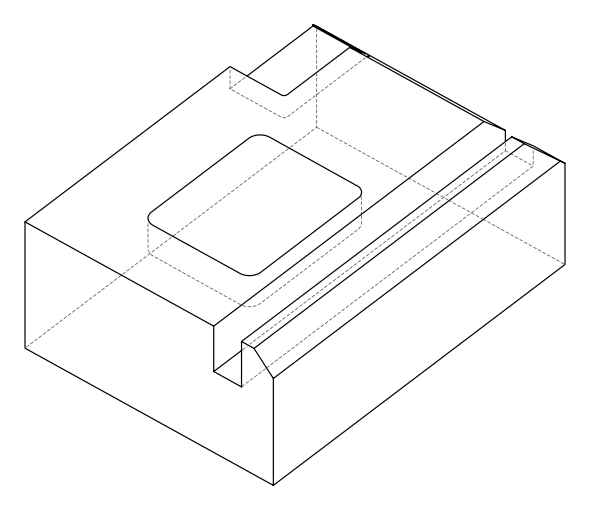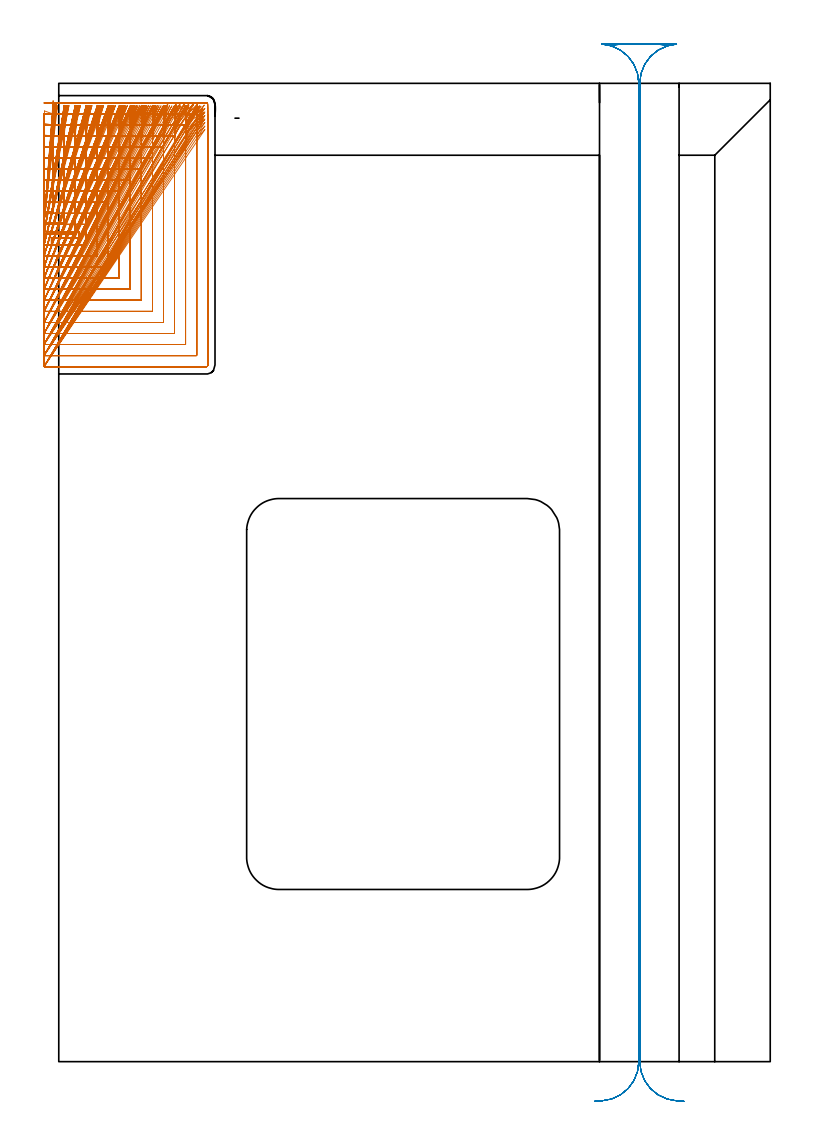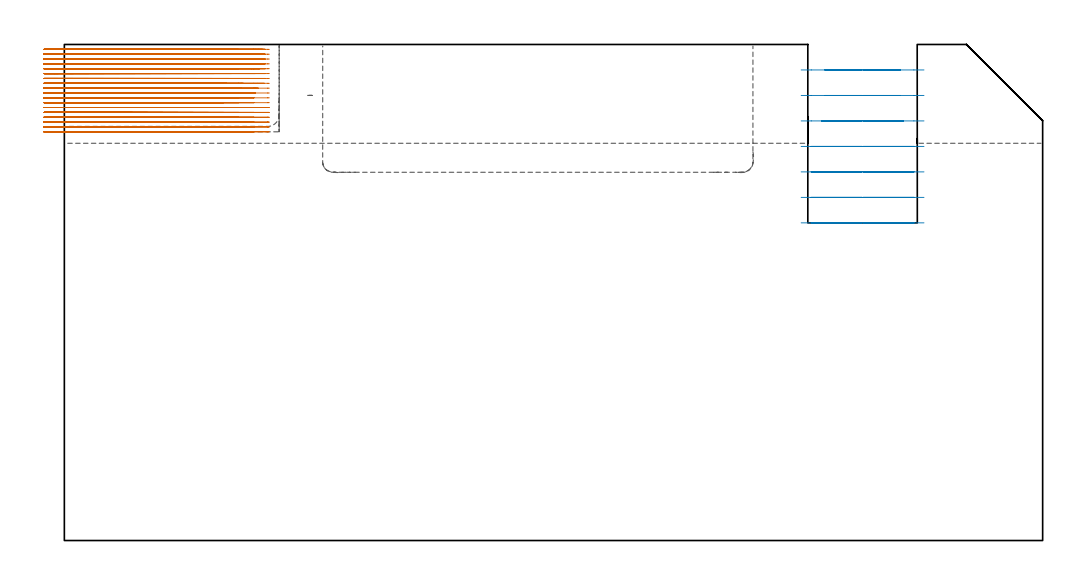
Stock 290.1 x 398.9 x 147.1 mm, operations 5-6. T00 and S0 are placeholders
(PLAN: 6 operations, 3 tool changes, 181.4 min)
(1 AREA_MILL | FG_CHAMFER_SURFACE | UGT0205_001 | 15.16 min | 91322 mm3)
(2 AREA_MILL_1 | FG_CHAMFER_SURFACE_1 | UGT0205_001 | 24.84 min | 101003 mm3)
(3 AREA_MILL_2 | FG_CHAMFER_SURFACE_2 | UGT0205_001 | 2.84 min | 14943 mm3)
(4 MILL_RECTANGULAR_POCKET | POCKET_RECTANGULAR_STRAIGHT | NXT0201_007 | Follow Part, ap 6.25, ae 75% | 18.51 min | 763879 mm3)
(5 MILL_SLOT | SLOT_PARTIAL_RECTANGULAR | NXT0201_008 | Follow Part, ap 1.5, ae 75% | 107.02 min | 175454 mm3)
(6 MILL_RECTANGULAR_SLOT | SLOT_RECTANGULAR | UGT0201_004 | Follow Part, ap 8, ae 75% | 13.06 min | 676463 mm3)
(TOOL UGT0205_001 | Chamfer Mill 20 x 3 x 45 deg. | D20 FL50 Z2)
(TOOL NXT0201_007 | ENDMILL 25mm [R216.25-25050GCK54P 1620] | D25 R3 FL54 Z5)
(TOOL NXT0201_008 | ENDMILL 6mm [2P460-0600-NA 1630] | D6 FL26 Z6)
(TOOL UGT0201_004 | End Mill 32 mm | D32 FL53 Z6)
(OP 5 MILL_SLOT)
G17 G21 G94 G90
T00 M6
G54
G17 G0 G90 X-6. Y346.4 S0 M3
G43 Z157.1 H1
Z145.661
G94 G1 X-3. F250.
X-2.3 F500.
Y374.714
G2 X-0.821 Y388.285 R63.
G1 X-0.498 Y389.75 F250.
X-6. Y341.9 F500.
X-3. F250.
X2.2 F500.
Y374.714
G2 X3.823 Y388.4 R58.5
G1 X4.174 Y389.858 F250.
X-6. Y337.4 F500.
X-3. F250.
X6.7 F500.
Y374.714
G2 X8.463 Y388.4 R54.
G1 X8.843 Y389.851 F250.
X-6. Y332.9 F500.
X-3. F250.
X11.2 F500.
Y374.714
G2 X13.129 Y388.4 R49.5
G1 X13.544 Y389.841 F250.
X-6. Y328.4 F500.
X-3. F250.
X15.7 F500.
Y374.714
G2 X17.831 Y388.4 R45.
G1 X18.288 Y389.829 F250.
X-6. Y323.9 F500.
X-3. F250.
X20.2 F500.
Y374.714
G2 X22.582 Y388.4 R40.5
G1 X23.089 Y389.811 F250.
X-6. Y319.4 F500.
X-3. F250.
X24.7 F500.
Y374.714
G2 X27.403 Y388.4 R36.
G1 X27.973 Y389.787 F250.
X-6. Y314.9 F500.
X-3. F250.
X29.2 F500.
Y374.714
G2 X32.328 Y388.399 R31.5
G1 X32.98 Y389.75 F250.
X-6. Y310.4 F500.
X-3. F250.
X33.7 F500.
Y374.714
G2 X37.425 Y388.399 R27.
G1 X38.185 Y389.692 F250.
X-6. Y305.9 F500.
X-3. F250.
X38.2 F500.
Y374.714
G2 X42.84 Y388.399 R22.5
G1 X44.665 Y390.781 F250.
X-6. Y301.4 F500.
X-3. F250.
X42.7 F500.
Y374.714
G2 X49.007 Y388.399 R18.
G1 X51.288 Y390.348 F250.
X-6. Y296.9 F500.
X-3. F250.
X47.2 F500.
Y374.714
G2 X55.97 Y387.359 R13.5
G1 X58.78 Y388.41 F250.
X-6. Y292.4 F500.
X-3. F250.
X51.7 F500.
Y374.714
G2 X56.699 Y382.776 R9.
G1 X59.386 Y384.11 F250.
X-6. Y287.9 F500.
X-3. F250.
X56.2 F500.
Y374.714
G2 X57.476 Y377.854 R4.5
G1 X59.569 Y380.003 F250.
X-6. Y283.4 F500.
X-3. F250.
X60.3 F500.
G3 X60.7 Y283.8 R0.4
G1 Y374.714
Y377.714 F250.
G0 Z157.1
X-6. Y346.4
Z144.222
G1 X-3.
X-2.3 F500.
Y376.154
G2 X-1.143 Y388.174 R63.
G1 X-0.857 Y389.646 F250.
X-6. Y341.9 F500.
X-3. F250.
X2.2 F500.
Y376.154
G2 X3.496 Y388.4 R58.5
G1 X3.81 Y389.867 F250.
X-6. Y337.4 F500.
X-3. F250.
X6.7 F500.
Y376.154
G2 X8.107 Y388.4 R54.
G1 X8.447 Y389.861 F250.
X-6. Y332.9 F500.
X-3. F250.
X11.2 F500.
Y376.154
G2 X12.739 Y388.4 R49.5
G1 X13.11 Y389.853 F250.
X-6. Y328.4 F500.
X-3. F250.
X15.7 F500.
Y376.154
G2 X17.398 Y388.4 R45.
G1 X17.806 Y389.843 F250.
X-6. Y323.9 F500.
X-3. F250.
X20.2 F500.
Y376.154
G2 X22.096 Y388.4 R40.5
G1 X22.549 Y389.829 F250.
X-6. Y319.4 F500.
X-3. F250.
X24.7 F500.
Y376.154
G2 X26.847 Y388.4 R36.
G1 X27.357 Y389.81 F250.
X-6. Y314.9 F500.
X-3. F250.
X29.2 F500.
Y376.154
G2 X31.678 Y388.399 R31.5
G1 X32.261 Y389.781 F250.
X-6. Y310.4 F500.
X-3. F250.
X33.7 F500.
Y376.154
G2 X36.636 Y388.399 R27.
G1 X37.317 Y389.736 F250.
X-6. Y305.9 F500.
X-3. F250.
X38.2 F500.
Y376.154
G2 X41.824 Y388.399 R22.5
G1 X42.64 Y389.658 F250.
X-6. Y301.4 F500.
X-3. F250.
X42.7 F500.
Y376.154
G2 X47.507 Y388.399 R18.
G1 X49.548 Y390.598 F250.
X-6. Y296.9 F500.
X-3. F250.
X47.2 F500.
Y376.154
G2 X54.676 Y388.235 R13.5
G1 X57.361 Y389.574 F250.
X-6. Y292.4 F500.
X-3. F250.
X51.7 F500.
Y376.154
G2 X56.699 Y384.216 R9.
G1 X59.386 Y385.549 F250.
X-6. Y287.9 F500.
X-3. F250.
X56.2 F500.
Y376.154
G2 X57.47 Y379.287 R4.5
G1 X59.559 Y381.441 F250.
X-6. Y283.4 F500.
X-3. F250.
X60.3 F500.
G3 X60.7 Y283.8 R0.4
G1 Y376.154
Y379.154 F250.
G0 Z157.1
X-6. Y346.4
Z142.783
G1 X-3.
X-2.3 F500.
Y377.593
G2 X-1.428 Y388.038 R63.
G1 X-0.931 Y390.997 F250.
X-6. Y341.9 F500.
X-3. F250.
X2.2 F500.
Y377.593
G2 X3.207 Y388.4 R58.5
G1 X3.484 Y389.874 F250.
X-6. Y337.4 F500.
X-3. F250.
X6.7 F500.
Y377.593
G2 X7.792 Y388.4 R54.
G1 X8.093 Y389.87 F250.
X-6. Y332.9 F500.
X-3. F250.
X11.2 F500.
Y377.593
G2 X12.394 Y388.4 R49.5
G1 X12.721 Y389.864 F250.
X-6. Y328.4 F500.
X-3. F250.
X15.7 F500.
Y377.593
G2 X17.017 Y388.4 R45.
G1 X17.377 Y389.856 F250.
X-6. Y323.9 F500.
X-3. F250.
X20.2 F500.
Y377.593
G2 X21.668 Y388.4 R40.5
G1 X22.069 Y389.845 F250.
X-6. Y319.4 F500.
X-3. F250.
X24.7 F500.
Y377.593
G2 X26.36 Y388.4 R36.
G1 X26.81 Y389.83 F250.
X-6. Y314.9 F500.
X-3. F250.
X29.2 F500.
Y377.593
G2 X31.112 Y388.399 R31.5
G1 X31.626 Y389.808 F250.
X-6. Y310.4 F500.
X-3. F250.
X33.7 F500.
Y377.593
G2 X35.957 Y388.399 R27.
G1 X36.557 Y389.774 F250.
X-6. Y305.9 F500.
X-3. F250.
X38.2 F500.
Y377.593
G2 X40.965 Y388.399 R22.5
G1 X41.685 Y389.715 F250.
X-6. Y301.4 F500.
X-3. F250.
X42.7 F500.
Y377.593
G2 X46.304 Y388.399 R18.
G1 X48.105 Y390.798 F250.
X-6. Y296.9 F500.
X-3. F250.
X47.2 F500.
Y377.593
G2 X52.608 Y388.399 R13.5
G1 X55.009 Y390.197 F250.
X-6. Y292.4 F500.
X-3. F250.
X51.7 F500.
Y377.593
G2 X56.688 Y385.65 R9.
G1 X59.374 Y386.987 F250.
X-6. Y287.9 F500.
X-3. F250.
X56.2 F500.
Y377.593
G2 X57.47 Y380.726 R4.5
G1 X59.559 Y382.88 F250.
X-6. Y283.4 F500.
X-3. F250.
X60.3 F500.
G3 X60.7 Y283.8 R0.4
G1 Y377.593
Y380.593 F250.
G0 Z157.1
X-6. Y346.4
Z141.344
G1 X-3.
X-2.3 F500.
Y379.032
G2 X-1.674 Y387.889 R63.
G1 X-1.253 Y390.86 F250.
X-6. Y341.9 F500.
X-3. F250.
X2.2 F500.
Y379.032
G2 X2.955 Y388.4 R58.5
G1 X3.195 Y389.881 F250.
X-6. Y337.4 F500.
X-3. F250.
X6.7 F500.
Y379.032
G2 X7.519 Y388.4 R54.
G1 X7.779 Y389.877 F250.
X-6. Y332.9 F500.
X-3. F250.
X11.2 F500.
Y379.032
G2 X12.094 Y388.4 R49.5
G1 X12.378 Y389.873 F250.
X-6. Y328.4 F500.
X-3. F250.
X15.7 F500.
Y379.032
G2 X16.686 Y388.4 R45.
G1 X16.998 Y389.867 F250.
X-6. Y323.9 F500.
X-3. F250.
X20.2 F500.
Y379.032
G2 X21.298 Y388.4 R40.5
G1 X21.645 Y389.859 F250.
X-6. Y319.4 F500.
X-3. F250.
X24.7 F500.
Y379.032
G2 X25.94 Y388.4 R36.
G1 X26.33 Y389.848 F250.
X-6. Y314.9 F500.
X-3. F250.
X29.2 F500.
Y379.032
G2 X30.625 Y388.399 R31.5
G1 X31.071 Y389.832 F250.
X-6. Y310.4 F500.
X-3. F250.
X33.7 F500.
Y379.032
G2 X35.377 Y388.399 R27.
G1 X35.897 Y389.806 F250.
X-6. Y305.9 F500.
X-3. F250.
X38.2 F500.
Y379.032
G2 X40.243 Y388.399 R22.5
G1 X40.867 Y389.763 F250.
X-6. Y301.4 F500.
X-3. F250.
X42.7 F500.
Y379.032
G2 X45.329 Y388.399 R18.
G1 X46.11 Y389.68 F250.
X-6. Y296.9 F500.
X-3. F250.
X47.2 F500.
Y379.032
G2 X50.978 Y388.399 R13.5
G1 X53.06 Y390.559 F250.
X-6. Y292.4 F500.
X-3. F250.
X51.7 F500.
Y379.032
G2 X56.305 Y386.886 R9.
G1 X58.922 Y388.351 F250.
X-6. Y287.9 F500.
X-3. F250.
X56.2 F500.
Y379.032
G2 X57.47 Y382.165 R4.5
G1 X59.558 Y384.319 F250.
X-6. Y283.4 F500.
X-3. F250.
X60.3 F500.
G3 X60.7 Y283.8 R0.4
G1 Y379.032
Y382.032 F250.
G0 Z157.1
X-6. Y346.4
Z139.905
G1 X-3.
X-2.3 F500.
Y380.471
G2 X-1.879 Y387.738 R63.
G1 X-1.533 Y390.718 F250.
X-6. Y341.9 F500.
X-3. F250.
X2.2 F500.
Y380.471
G2 X2.74 Y388.4 R58.5
G1 X2.943 Y389.886 F250.
X-6. Y337.4 F500.
X-3. F250.
X6.7 F500.
Y380.471
G2 X7.285 Y388.4 R54.
G1 X7.505 Y389.884 F250.
X-6. Y332.9 F500.
X-3. F250.
X11.2 F500.
Y380.471
G2 X11.839 Y388.4 R49.5
G1 X12.079 Y389.88 F250.
X-6. Y328.4 F500.
X-3. F250.
X15.7 F500.
Y380.471
G2 X16.404 Y388.4 R45.
G1 X16.668 Y389.876 F250.
X-6. Y323.9 F500.
X-3. F250.
X20.2 F500.
Y380.471
G2 X20.984 Y388.4 R40.5
G1 X21.277 Y389.871 F250.
X-6. Y319.4 F500.
X-3. F250.
X24.7 F500.
Y380.471
G2 X25.584 Y388.4 R36.
G1 X25.914 Y389.863 F250.
X-6. Y314.9 F500.
X-3. F250.
X29.2 F500.
Y380.471
G2 X30.214 Y388.399 R31.5
G1 X30.592 Y389.851 F250.
X-6. Y310.4 F500.
X-3. F250.
X33.7 F500.
Y380.471
G2 X34.89 Y388.399 R27.
G1 X35.331 Y389.833 F250.
X-6. Y305.9 F500.
X-3. F250.
X38.2 F500.
Y380.471
G2 X39.643 Y388.399 R22.5
G1 X40.172 Y389.803 F250.
X-6. Y301.4 F500.
X-3. F250.
X42.7 F500.
Y380.471
G2 X44.54 Y388.399 R18.
G1 X45.201 Y389.746 F250.
X-6. Y296.9 F500.
X-3. F250.
X47.2 F500.
Y380.471
G2 X49.773 Y388.399 R13.5
G1 X51.535 Y390.827 F250.
X-6. Y292.4 F500.
X-3. F250.
X51.7 F500.
Y380.471
G2 X55.523 Y387.833 R9.
G1 X57.977 Y389.559 F250.
X-6. Y287.9 F500.
X-3. F250.
X56.2 F500.
Y380.471
G2 X57.47 Y383.604 R4.5
G1 X59.558 Y385.758 F250.
X-6. Y283.4 F500.
X-3. F250.
X60.3 F500.
G3 X60.7 Y283.8 R0.4
G1 Y380.471
Y383.471 F250.
G0 Z157.1
X-6. Y346.4
Z138.467
G1 X-3.
X-2.3 F500.
Y381.921
G2 X-2.044 Y387.596 R63.
G1 X-1.774 Y390.584 F250.
X-6. Y341.9 F500.
X-3. F250.
X2.2 F500.
Y381.921
G2 X2.56 Y388.4 R58.5
G1 X2.726 Y389.891 F250.
X-6. Y337.4 F500.
X-3. F250.
X6.7 F500.
Y381.921
G2 X7.09 Y388.4 R54.
G1 X7.27 Y389.889 F250.
X-6. Y332.9 F500.
X-3. F250.
X11.2 F500.
Y381.921
G2 X11.626 Y388.4 R49.5
G1 X11.822 Y389.887 F250.
X-6. Y328.4 F500.
X-3. F250.
X15.7 F500.
Y381.921
G2 X16.169 Y388.4 R45.
G1 X16.385 Y389.884 F250.
X-6. Y323.9 F500.
X-3. F250.
X20.2 F500.
Y381.921
G2 X20.722 Y388.4 R40.5
G1 X20.962 Y389.88 F250.
X-6. Y319.4 F500.
X-3. F250.
X24.7 F500.
Y381.921
G2 X25.288 Y388.4 R36.
G1 X25.558 Y389.875 F250.
X-6. Y314.9 F500.
X-3. F250.
X29.2 F500.
Y381.921
G2 X29.873 Y388.399 R31.5
G1 X30.182 Y389.867 F250.
X-6. Y310.4 F500.
X-3. F250.
X33.7 F500.
Y381.921
G2 X34.489 Y388.399 R27.
G1 X34.849 Y389.856 F250.
X-6. Y305.9 F500.
X-3. F250.
X38.2 F500.
Y381.921
G2 X39.153 Y388.399 R22.5
G1 X39.585 Y389.836 F250.
X-6. Y301.4 F500.
X-3. F250.
X42.7 F500.
Y381.921
G2 X43.906 Y388.399 R18.
G1 X44.446 Y389.799 F250.
X-6. Y296.9 F500.
X-3. F250.
X47.2 F500.
Y381.921
G2 X48.856 Y388.399 R13.5
G1 X49.576 Y389.715 F250.
X-6. Y292.4 F500.
X-3. F250.
X51.7 F500.
Y381.921
G2 X54.433 Y388.38 R9.
G1 X56.586 Y390.469 F250.
X-6. Y287.9 F500.
X-3. F250.
X56.2 F500.
Y381.921
G2 X57.47 Y385.054 R4.5
G1 X59.558 Y387.207 F250.
X-6. Y283.4 F500.
X-3. F250.
X60.3 F500.
G3 X60.7 Y283.8 R0.4
G1 Y381.921
Y384.921 F250.
G0 Z157.1
X-6. Y346.4
Z137.028
G1 X-3.
X-2.3 F500.
Y383.356
G2 X-2.165 Y387.477 R63.
G1 X-1.969 Y390.47 F250.
X-6. Y341.9 F500.
X-3. F250.
X2.2 F500.
Y383.356
G2 X2.418 Y388.4 R58.5
G1 X2.547 Y389.894 F250.
X-6. Y337.4 F500.
X-3. F250.
X6.7 F500.
Y383.356
G2 X6.936 Y388.4 R54.
G1 X7.076 Y389.893 F250.
X-6. Y332.9 F500.
X-3. F250.
X11.2 F500.
Y383.356
G2 X11.458 Y388.4 R49.5
G1 X11.61 Y389.892 F250.
X-6. Y328.4 F500.
X-3. F250.
X15.7 F500.
Y383.356
G2 X15.984 Y388.4 R45.
G1 X16.152 Y389.89 F250.
X-6. Y323.9 F500.
X-3. F250.
X20.2 F500.
Y383.356
G2 X20.515 Y388.4 R40.5
G1 X20.702 Y389.888 F250.
X-6. Y319.4 F500.
X-3. F250.
X24.7 F500.
Y383.356
G2 X25.055 Y388.4 R36.
G1 X25.265 Y389.885 F250.
X-6. Y314.9 F500.
X-3. F250.
X29.2 F500.
Y383.356
G2 X29.606 Y388.399 R31.5
G1 X29.846 Y389.88 F250.
X-6. Y310.4 F500.
X-3. F250.
X33.7 F500.
Y383.356
G2 X34.175 Y388.399 R27.
G1 X34.455 Y389.873 F250.
X-6. Y305.9 F500.
X-3. F250.
X38.2 F500.
Y383.356
G2 X38.772 Y388.399 R22.5
G1 X39.109 Y389.861 F250.
X-6. Y301.4 F500.
X-3. F250.
X42.7 F500.
Y383.356
G2 X43.421 Y388.399 R18.
G1 X43.841 Y389.839 F250.
X-6. Y296.9 F500.
X-3. F250.
X47.2 F500.
Y383.356
G2 X48.177 Y388.399 R13.5
G1 X48.738 Y389.791 F250.
X-6. Y292.4 F500.
X-3. F250.
X51.7 F500.
Y383.356
G2 X53.245 Y388.399 R9.
G1 X54.926 Y390.884 F250.
X-6. Y287.9 F500.
X-3. F250.
X56.2 F500.
Y383.356
G2 X57.466 Y386.486 R4.5
G1 X59.552 Y388.641 F250.
X-6. Y283.4 F500.
X-3. F250.
X60.3 F500.
G3 X60.7 Y283.8 R0.4
G1 Y383.356
Y386.356 F250.
G0 Z157.1
X-6. Y346.4
Z135.589
G1 X-3.
X-2.3 F500.
Y384.788
G2 X-2.246 Y387.388 R63.
G1 X-2.122 Y390.386 F250.
X-6. Y341.9 F500.
X-3. F250.
X2.2 F500.
Y384.788
G2 X2.312 Y388.4 R58.5
G1 X2.404 Y389.897 F250.
X-6. Y337.4 F500.
X-3. F250.
X6.7 F500.
Y384.788
G2 X6.821 Y388.4 R54.
G1 X6.921 Y389.897 F250.
X-6. Y332.9 F500.
X-3. F250.
X11.2 F500.
Y384.788
G2 X11.332 Y388.4 R49.5
G1 X11.441 Y389.896 F250.
X-6. Y328.4 F500.
X-3. F250.
X15.7 F500.
Y384.788
G2 X15.845 Y388.4 R45.
G1 X15.966 Y389.895 F250.
X-6. Y323.9 F500.
X-3. F250.
X20.2 F500.
Y384.788
G2 X20.361 Y388.4 R40.5
G1 X20.495 Y389.894 F250.
X-6. Y319.4 F500.
X-3. F250.
X24.7 F500.
Y384.788
G2 X24.882 Y388.4 R36.
G1 X25.032 Y389.892 F250.
X-6. Y314.9 F500.
X-3. F250.
X29.2 F500.
Y384.788
G2 X29.408 Y388.399 R31.5
G1 X29.58 Y389.89 F250.
X-6. Y310.4 F500.
X-3. F250.
X33.7 F500.
Y384.788
G2 X33.943 Y388.399 R27.
G1 X34.143 Y389.886 F250.
X-6. Y305.9 F500.
X-3. F250.
X38.2 F500.
Y384.788
G2 X38.492 Y388.399 R22.5
G1 X38.733 Y389.88 F250.
X-6. Y301.4 F500.
X-3. F250.
X42.7 F500.
Y384.788
G2 X43.066 Y388.399 R18.
G1 X43.367 Y389.869 F250.
X-6. Y296.9 F500.
X-3. F250.
X47.2 F500.
Y384.788
G2 X47.692 Y388.399 R13.5
G1 X48.093 Y389.844 F250.
X-6. Y292.4 F500.
X-3. F250.
X51.7 F500.
Y384.788
G2 X52.456 Y388.399 R9.
G1 X53.058 Y389.773 F250.
X-6. Y287.9 F500.
X-3. F250.
X56.2 F500.
Y384.788
G2 X57.323 Y387.763 R4.5
G1 X59.307 Y390.014 F250.
X-6. Y283.4 F500.
X-3. F250.
X60.3 F500.
G3 X60.7 Y283.8 R0.4
G1 Y384.788
Y387.788 F250.
G0 Z157.1
X-6. Y346.4
Z134.15
G1 X-3.
X-2.3 F500.
Y386.196
G2 X-2.29 Y387.338 R63.
G1 X-2.235 Y390.338 F250.
X-6. Y341.9 F500.
X-3. F250.
X2.2 F500.
Y386.196
G2 X2.242 Y388.4 R58.5
G1 X2.298 Y389.899 F250.
X-6. Y337.4 F500.
X-3. F250.
X6.7 F500.
Y386.196
G2 X6.745 Y388.4 R54.
G1 X6.806 Y389.899 F250.
X-6. Y332.9 F500.
X-3. F250.
X11.2 F500.
Y386.196
G2 X11.249 Y388.4 R49.5
G1 X11.316 Y389.898 F250.
X-6. Y328.4 F500.
X-3. F250.
X15.7 F500.
Y386.196
G2 X15.754 Y388.4 R45.
G1 X15.827 Y389.898 F250.
X-6. Y323.9 F500.
X-3. F250.
X20.2 F500.
Y386.196
G2 X20.26 Y388.4 R40.5
G1 X20.342 Y389.897 F250.
X-6. Y319.4 F500.
X-3. F250.
X24.7 F500.
Y386.196
G2 X24.768 Y388.4 R36.
G1 X24.859 Y389.897 F250.
X-6. Y314.9 F500.
X-3. F250.
X29.2 F500.
Y386.196
G2 X29.277 Y388.399 R31.5
G1 X29.382 Y389.896 F250.
X-6. Y310.4 F500.
X-3. F250.
X33.7 F500.
Y386.196
G2 X33.79 Y388.399 R27.
G1 X33.913 Y389.894 F250.
X-6. Y305.9 F500.
X-3. F250.
X38.2 F500.
Y386.196
G2 X38.308 Y388.399 R22.5
G1 X38.455 Y389.892 F250.
X-6. Y301.4 F500.
X-3. F250.
X42.7 F500.
Y386.196
G2 X42.835 Y388.399 R18.
G1 X43.019 Y389.888 F250.
X-6. Y296.9 F500.
X-3. F250.
X47.2 F500.
Y386.196
G2 X47.381 Y388.399 R13.5
G1 X47.626 Y389.879 F250.
X-6. Y292.4 F500.
X-3. F250.
X51.7 F500.
Y386.196
G2 X51.974 Y388.399 R9.
G1 X52.341 Y389.853 F250.
X-6. Y287.9 F500.
X-3. F250.
X56.2 F500.
Y386.196
G2 X56.775 Y388.396 R4.5
G1 X57.508 Y389.705 F250.
X-6. Y283.4 F500.
X-3. F250.
X60.3 F500.
G3 X60.7 Y283.8 R0.4
G1 Y386.196
Y389.196 F250.
G0 Z157.1
X-6. Y346.4
Z132.711
G1 X-3.
X-2.3 F500.
Y387.326
Y390.326 F250.
X-6. Y341.9 F500.
X-3. F250.
X2.2 F500.
Y387.401
G2 X2.209 Y388.4 R58.5
G1 X2.234 Y389.9 F250.
X-6. Y337.4 F500.
X-3. F250.
X6.7 F500.
Y387.401
G2 X6.709 Y388.4 R54.
G1 X6.737 Y389.9 F250.
X-6. Y332.9 F500.
X-3. F250.
X11.2 F500.
Y387.401
G2 X11.21 Y388.4 R49.5
G1 X11.24 Y389.899 F250.
X-6. Y328.4 F500.
X-3. F250.
X15.7 F500.
Y387.401
G2 X15.711 Y388.4 R45.
G1 X15.744 Y389.899 F250.
X-6. Y323.9 F500.
X-3. F250.
X20.2 F500.
Y387.401
G2 X20.212 Y388.4 R40.5
G1 X20.249 Y389.899 F250.
X-6. Y319.4 F500.
X-3. F250.
X24.7 F500.
Y387.401
G2 X24.714 Y388.4 R36.
G1 X24.755 Y389.899 F250.
X-6. Y314.9 F500.
X-3. F250.
X29.2 F500.
Y387.401
G2 X29.216 Y388.399 R31.5
G1 X29.263 Y389.899 F250.
X-6. Y310.4 F500.
X-3. F250.
X33.7 F500.
Y387.401
G2 X33.718 Y388.399 R27.
G1 X33.774 Y389.898 F250.
X-6. Y305.9 F500.
X-3. F250.
X38.2 F500.
Y387.401
G2 X38.222 Y388.399 R22.5
G1 X38.289 Y389.898 F250.
X-6. Y301.4 F500.
X-3. F250.
X42.7 F500.
Y387.401
G2 X42.728 Y388.399 R18.
G1 X42.811 Y389.897 F250.
X-6. Y296.9 F500.
X-3. F250.
X47.2 F500.
Y387.401
G2 X47.237 Y388.399 R13.5
G1 X47.348 Y389.895 F250.
X-6. Y292.4 F500.
X-3. F250.
X51.7 F500.
Y387.401
G2 X51.756 Y388.399 R9.
G1 X51.922 Y389.89 F250.
X-6. Y287.9 F500.
X-3. F250.
X56.2 F500.
Y387.401
G2 X56.312 Y388.399 R4.5
G1 X56.645 Y389.862 F250.
X-6. Y283.4 F500.
X-3. F250.
X60.3 F500.
G3 X60.7 Y283.8 R0.4
G1 Y387.401
Y390.401 F250.
G0 Z157.1
X-6. Y346.4
Z131.272
G1 X-3.
X-2.3 F500.
Y387.354
Y390.354 F250.
X-6. Y341.9 F500.
X-3. F250.
X2.2 F500.
Y388.428
Y389.928 F250.
X-6. Y337.4 F500.
X-3. F250.
X6.7 F500.
Y388.428
Y389.928 F250.
X-6. Y332.9 F500.
X-3. F250.
X11.2 F500.
Y388.428
Y389.928 F250.
X-6. Y328.4 F500.
X-3. F250.
X15.7 F500.
Y388.427
Y389.927 F250.
X-6. Y323.9 F500.
X-3. F250.
X20.2 F500.
Y388.427
Y389.927 F250.
X-6. Y319.4 F500.
X-3. F250.
X24.7 F500.
Y388.427
Y389.927 F250.
X-6. Y314.9 F500.
X-3. F250.
X29.2 F500.
Y388.427
Y389.927 F250.
X-6. Y310.4 F500.
X-3. F250.
X33.7 F500.
Y388.427
Y389.927 F250.
X-6. Y305.9 F500.
X-3. F250.
X38.2 F500.
Y388.427
Y389.927 F250.
X-6. Y301.4 F500.
X-3. F250.
X42.7 F500.
Y388.427
Y389.927 F250.
X-6. Y296.9 F500.
X-3. F250.
X47.2 F500.
Y388.427
Y389.927 F250.
X-6. Y292.4 F500.
X-3. F250.
X51.7 F500.
Y388.427
Y389.927 F250.
X-6. Y287.9 F500.
X-3. F250.
X56.2 F500.
Y388.427
Y389.927 F250.
X-6. Y283.4 F500.
X-3. F250.
X60.3 F500.
G3 X60.7 Y283.8 R0.4
G1 Y388.434
Y389.934 F250.
G0 Z157.1
X-6. Y346.4
Z129.833
G1 X-3.
X-2.3 F500.
Y388.793
Y391.793 F250.
X-6. Y341.9 F500.
X-3. F250.
X2.2 F500.
Y389.867
X-6. Y337.4
X-3. F250.
X6.7 F500.
Y389.866
X-6. Y332.9
X-3. F250.
X11.2 F500.
Y389.866
X-6. Y328.4
X-3. F250.
X15.7 F500.
Y389.866
X-6. Y323.9
X-3. F250.
X20.2 F500.
Y389.866
X-6. Y319.4
X-3. F250.
X24.7 F500.
Y389.866
X-6. Y314.9
X-3. F250.
X29.2 F500.
Y389.866
X-6. Y310.4
X-3. F250.
X33.7 F500.
Y389.866
X-6. Y305.9
X-3. F250.
X38.2 F500.
Y389.866
X-6. Y301.4
X-3. F250.
X42.7 F500.
Y389.866
X-6. Y296.9
X-3. F250.
X47.2 F500.
Y389.866
X-6. Y292.4
X-3. F250.
X51.7 F500.
Y389.866
X-6. Y287.9
X-3. F250.
X56.2 F500.
Y389.866
X-6. Y283.4
X-3. F250.
X60.3 F500.
G3 X60.7 Y283.8 R0.4
G1 Y389.864
G0 Z157.1
X-5.999 Y338.507
Z128.394
G1 X-3. Y338.421 F250.
G3 X-1.506 Y338.4 R52.5 F500.
G1 X8.2
Y335.9
X-3.
Y332.9
X11.2
Y341.4
X-1.506
G2 X-3. Y341.423 R49.5
G1 X-5.999 Y341.513 F250.
X-6. Y328.4
X-3.
X15.7 F500.
Y345.9
X-1.506
G2 X-3. Y345.925 R45.
G1 X-5.998 Y346.024 F250.
X-6. Y323.9
X-3.
X20.2 F500.
Y350.4
X-1.506
G2 X-3. Y350.428 R40.5
G1 X-5.998 Y350.538 F250.
X-6. Y319.4
X-3.
X24.7 F500.
Y354.9
X-1.506
G2 X-3. Y354.931 R36.
G1 X-5.997 Y355.056 F250.
X-6. Y314.9
X-3.
X29.2 F500.
Y359.4
X-1.506
G2 X-3. Y359.435 R31.5
G1 X-5.997 Y359.578 F250.
X-6. Y310.4
X-3.
X33.7 F500.
Y363.9
X-1.506
G2 X-3. Y363.941 R27.
G1 X-5.995 Y364.107 F250.
X-6. Y305.9
X-3.
X38.2 F500.
Y368.4
X-1.506
G2 X-3. Y368.45 R22.5
G1 X-5.993 Y368.649 F250.
X-6. Y301.4
X-3.
X42.7 F500.
Y372.9
X-1.506
G2 X-3. Y372.962 R18.
G1 X-5.99 Y373.211 F250.
X-6. Y296.9
X-3.
X47.2 F500.
Y377.4
X-1.506
G2 X-3. Y377.483 R13.5
G1 X-5.982 Y377.815 F250.
X-6. Y292.4
X-3.
X51.7 F500.
Y381.9
X-1.506
G2 X-3. Y382.025 R9.
G1 X-5.958 Y382.523 F250.
X-6. Y287.9
X-3.
X56.2 F500.
Y386.4
X-1.506
G2 X-3. Y386.655 R4.5
G1 X-5.83 Y387.651 F250.
X-6. Y283.4
X-3.
X60.3 F500.
G3 X60.7 Y283.8 R0.4
G1 Y390.5
G3 X60.3 Y390.9 R0.4
G1 X-1.506
X-4.506 F250.
G0 X-6. Y338.414 Z126.956
G1 X-3. Y338.401
X-2.768 Y338.4 F500.
X8.2
Y335.9
X-3.
Y332.9
X11.2
Y341.4
X-2.768
X-3. Y341.401
X-6. Y341.415 F250.
Y328.4
X-3.
X15.7 F500.
Y345.9
X-2.768
X-3. Y345.901
X-6. Y345.916 F250.
Y323.9
X-3.
X20.2 F500.
Y350.4
X-2.768
X-3. Y350.401
X-6. Y350.418 F250.
Y319.4
X-3.
X24.7 F500.
Y354.9
X-2.768
X-3. Y354.901
X-6. Y354.92 F250.
Y314.9
X-3.
X29.2 F500.
Y359.4
X-2.768
X-3. Y359.401
X-6. Y359.423 F250.
Y310.4
X-3.
X33.7 F500.
Y363.9
X-2.768
X-3. Y363.901
X-6. Y363.927 F250.
Y305.9
X-3.
X38.2 F500.
Y368.4
X-2.768
G2 X-3. Y368.401 R22.5
G1 X-6. Y368.432 F250.
Y301.4
X-3.
X42.7 F500.
Y372.9
X-2.768
G2 X-3. Y372.901 R18.
G1 X-6. Y372.94 F250.
Y296.9
X-3.
X47.2 F500.
Y377.4
X-2.768
G2 X-3. Y377.402 R13.5
G1 X-6. Y377.453 F250.
Y292.4
X-3.
X51.7 F500.
Y381.9
X-2.768
G2 X-3. Y381.903 R9.
G1 X-5.999 Y381.98 F250.
X-6. Y287.9
X-3.
X56.2 F500.
Y386.4
X-2.768
G2 X-3. Y386.406 R4.5
G1 X-5.996 Y386.56 F250.
X-6. Y283.4
X-3.
X60.3 F500.
G3 X60.7 Y283.8 R0.4
G1 Y390.5
G3 X60.3 Y390.9 R0.4
G1 X-2.768
X-5.768 F250.
G0 X-6. Y338.4 Z125.517
G1 X-3.
X8.2 F500.
Y335.9
X-3.
Y332.9
X11.2
Y341.4
X-3.
X-6. F250.
Y328.4
X-3.
X15.7 F500.
Y345.9
X-3.
X-6. F250.
Y323.9
X-3.
X20.2 F500.
Y350.4
X-3.
X-6. F250.
Y319.4
X-3.
X24.7 F500.
Y354.9
X-3.
X-6. F250.
Y314.9
X-3.
X29.2 F500.
Y359.4
X-3.
X-6. F250.
Y310.4
X-3.
X33.7 F500.
Y363.9
X-3.
X-6. F250.
Y305.9
X-3.
X38.2 F500.
Y368.4
X-3.
X-6. F250.
Y301.4
X-3.
X42.7 F500.
Y372.9
X-3.
X-6. F250.
Y296.9
X-3.
X47.2 F500.
Y377.4
X-3.
X-6. F250.
Y292.4
X-3.
X51.7 F500.
Y381.9
X-3.
X-6. F250.
Y287.9
X-3.
X56.2 F500.
Y386.4
X-3.
X-6. F250.
Y283.4
X-3.
X60.3 F500.
G3 X60.7 Y283.8 R0.4
G1 Y390.5
G3 X60.3 Y390.9 R0.4
G1 X-3.
X-6. F250.
G0 Y338.4 Z124.078
G1 X-3.
X8.2 F500.
Y335.9
X-3.
Y332.9
X11.2
Y341.4
X-3.
X-6. F250.
Y328.4
X-3.
X15.7 F500.
Y345.9
X-3.
X-6. F250.
Y323.9
X-3.
X20.2 F500.
Y350.4
X-3.
X-6. F250.
Y319.4
X-3.
X24.7 F500.
Y354.9
X-3.
X-6. F250.
Y314.9
X-3.
X29.2 F500.
Y359.4
X-3.
X-6. F250.
Y310.4
X-3.
X33.7 F500.
Y363.9
X-3.
X-6. F250.
Y305.9
X-3.
X38.2 F500.
Y368.4
X-3.
X-6. F250.
Y301.4
X-3.
X42.7 F500.
Y372.9
X-3.
X-6. F250.
Y296.9
X-3.
X47.2 F500.
Y377.4
X-3.
X-6. F250.
Y292.4
X-3.
X51.7 F500.
Y381.9
X-3.
X-6. F250.
Y287.9
X-3.
X56.2 F500.
Y386.4
X-3.
X-6. F250.
Y283.4
X-3.
X60.3 F500.
G3 X60.7 Y283.8 R0.4
G1 Y390.5
G3 X60.3 Y390.9 R0.4
G1 X-3.
X-6. F250.
G0 Y338.4 Z122.639
G1 X-3.
X8.2 F500.
Y335.9
X-3.
Y332.9
X11.2
Y341.4
X-3.
X-6. F250.
Y328.4
X-3.
X15.7 F500.
Y345.9
X-3.
X-6. F250.
Y323.9
X-3.
X20.2 F500.
Y350.4
X-3.
X-6. F250.
Y319.4
X-3.
X24.7 F500.
Y354.9
X-3.
X-6. F250.
Y314.9
X-3.
X29.2 F500.
Y359.4
X-3.
X-6. F250.
Y310.4
X-3.
X33.7 F500.
Y363.9
X-3.
X-6. F250.
Y305.9
X-3.
X38.2 F500.
Y368.4
X-3.
X-6. F250.
Y301.4
X-3.
X42.7 F500.
Y372.9
X-3.
X-6. F250.
Y296.9
X-3.
X47.2 F500.
Y377.4
X-3.
X-6. F250.
Y292.4
X-3.
X51.7 F500.
Y381.9
X-3.
X-6. F250.
Y287.9
X-3.
X56.2 F500.
Y386.4
X-3.
X-6. F250.
Y283.4
X-3.
X60.3 F500.
G3 X60.7 Y283.8 R0.4
G1 Y390.5
G3 X60.3 Y390.9 R0.4
G1 X-3.
X-6. F250.
G0 Y338.4 Z121.2
G1 X-3.
X8.2 F500.
Y335.9
X-3.
Y332.9
X11.2
Y341.4
X-3.
X-6. F250.
Y328.4
X-3.
X15.7 F500.
Y345.9
X-3.
X-6. F250.
Y323.9
X-3.
X20.2 F500.
Y350.4
X-3.
X-6. F250.
Y319.4
X-3.
X24.7 F500.
Y354.9
X-3.
X-6. F250.
Y314.9
X-3.
X29.2 F500.
Y359.4
X-3.
X-6. F250.
Y310.4
X-3.
X33.7 F500.
Y363.9
X-3.
X-6. F250.
Y305.9
X-3.
X38.2 F500.
Y368.4
X-3.
X-6. F250.
Y301.4
X-3.
X42.7 F500.
Y372.9
X-3.
X-6. F250.
Y296.9
X-3.
X47.2 F500.
Y377.4
X-3.
X-6. F250.
Y292.4
X-3.
X51.7 F500.
Y381.9
X-3.
X-6. F250.
Y287.9
X-3.
X56.2 F500.
Y386.4
X-3.
X-6. F250.
Y283.4
X-3.
X60.3 F500.
G3 X60.7 Y283.8 R0.4
G1 Y390.5
G3 X60.3 Y390.9 R0.4
G1 X-3.
X-6. F250.
G0 Z157.1
M5
M2
(OP 6 MILL_RECTANGULAR_SLOT)
G17 G21 G94 G90
T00 M6
G54
G17 G0 G90 X254.915 Y-16.154 S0 M3
G43 Z157.1 H0
Z139.543
G94 G1 X251.921 Y-15.97 F250.
G2 X236.9 Y0. R16. F500.
G1 Y398.9
G2 X247.852 Y414.083 R16.
G1 X247.861 Y414.111
G3 X242.9 Y414.9 R16.
G1 X230.5
G3 X225.539 Y414.111 R16.
G1 X225.548 Y414.083
G2 X236.5 Y398.9 R16.
G1 Y0.
G2 X221.479 Y-15.97 R16.
G1 X218.485 Y-16.154 F250.
G0 X254.915 Z131.986
G1 X251.921 Y-15.97
G2 X236.9 Y0. R16. F500.
G1 Y398.9
G2 X247.852 Y414.083 R16.
G1 X247.861 Y414.111
G3 X242.9 Y414.9 R16.
G1 X230.5
G3 X225.539 Y414.111 R16.
G1 X225.548 Y414.083
G2 X236.5 Y398.9 R16.
G1 Y0.
G2 X221.479 Y-15.97 R16.
G1 X218.485 Y-16.154 F250.
G0 X254.915 Z124.429
G1 X251.921 Y-15.97
G2 X236.9 Y0. R16. F500.
G1 Y398.9
G2 X248.849 Y414.379 R16.
G1 X248.856 Y414.408
G3 X244.918 Y414.9 R16.
G1 X228.505
G3 X224.555 Y414.405 R16.
G1 X224.562 Y414.376
G2 X236.5 Y398.9 R16.
G1 Y0.
G2 X221.479 Y-15.97 R16.
G1 X218.485 Y-16.154 F250.
G0 X254.915 Z116.871
G1 X251.921 Y-15.97
G2 X236.9 Y0. R16. F500.
G1 Y398.9
G2 X251.921 Y414.87 R16.
G1 Y414.9
X221.479
Y414.87
G2 X236.5 Y398.9 R16.
G1 Y0.
G2 X221.479 Y-15.97 R16.
G1 X218.485 Y-16.154 F250.
G0 X254.915 Z109.314
G1 X251.921 Y-15.97
G2 X236.9 Y0. R16. F500.
G1 Y398.9
G2 X251.921 Y414.87 R16.
G1 Y414.9
X221.479
Y414.87
G2 X236.5 Y398.9 R16.
G1 Y0.
G2 X221.479 Y-15.97 R16.
G1 X218.485 Y-16.154 F250.
G0 X254.915 Z101.757
G1 X251.921 Y-15.97
G2 X236.9 Y0. R16. F500.
G1 Y398.9
G2 X251.921 Y414.87 R16.
G1 Y414.9
X221.479
Y414.87
G2 X236.5 Y398.9 R16.
G1 Y0.
G2 X221.479 Y-15.97 R16.
G1 X218.485 Y-16.154 F250.
G0 X254.915 Z94.2
G1 X251.921 Y-15.97
G2 X236.9 Y0. R16. F500.
G1 Y398.9
G2 X251.921 Y414.87 R16.
G1 Y414.9
X221.479
Y414.87
G2 X236.5 Y398.9 R16.
G1 Y0.
G2 X221.479 Y-15.97 R16.
G1 X218.485 Y-16.154 F250.
G0 Z157.1
M5
M2
